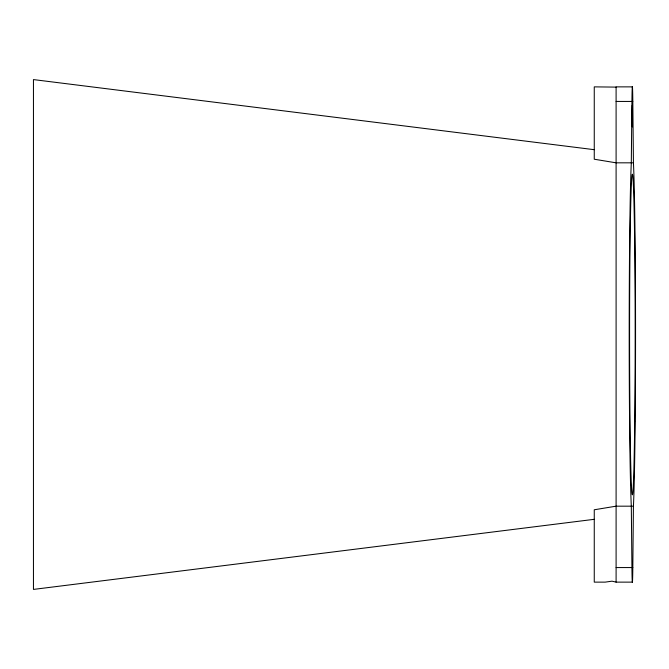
<?xml version="1.0" encoding="UTF-8"?>
<svg xmlns="http://www.w3.org/2000/svg" width="669" height="669" viewBox="0 0 669 669"><rect width="100%" height="100%" fill="white"/><g stroke="black" fill="none" stroke-linecap="round" stroke-linejoin="round"><path stroke-width="1" d="M632.815 567.563A29.135 0.51 90 0 1 631.929 567.563L631.31 506.174A182.077 3.178 90 0 1 629.195 334.5A182.077 3.178 90 0 1 631.31 162.818L631.929 101.437A29.135 0.51 -90 0 1 632.815 101.437L633.434 162.826A182.077 3.178 90 0 1 635.55 334.5A182.077 3.178 90 0 1 633.426 506.182L632.815 567.563L616.099 567.563M594.256 519.311L33.45 589.414L33.45 79.586L594.256 149.689M632.372 86.87L616.099 86.87L616.099 582.13L632.372 582.13M616.099 101.437L632.815 101.437M631.31 162.826L616.099 162.826L594.256 159.222L594.256 86.87L616.099 87.104M632.347 162.826L633.434 162.826M631.31 506.174L616.099 506.174L594.256 509.778L594.256 582.13L605.177 582.13L611.993 581.169L616.099 582.13M632.347 506.174L633.434 506.174M632.18 114.926L632.364 126.918L632.381 105.092L632.18 114.926M634.722 421.085A160.242 2.793 -90 0 0 632.506 174.433A160.242 2.793 -90 0 0 629.889 407.981A160.242 2.793 -90 0 0 634.722 421.085"/></g></svg>
